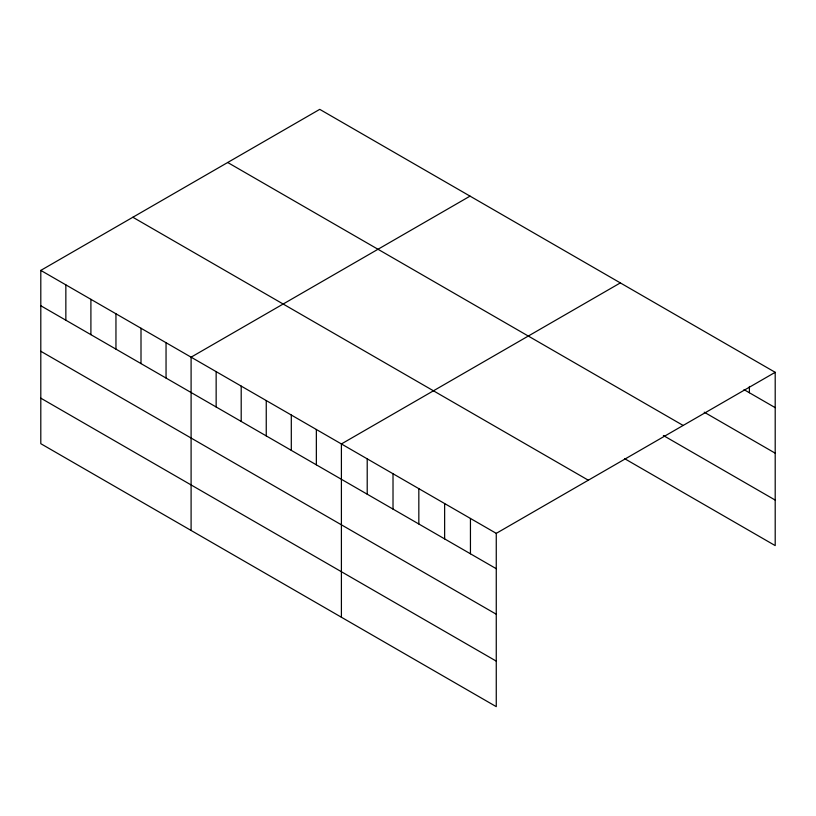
<?xml version="1.0" encoding="UTF-8"?>
<svg xmlns="http://www.w3.org/2000/svg" width="816" height="816" viewBox="0 0 816 816"><rect width="100%" height="100%" fill="white"/><g stroke="black" fill="none" stroke-linecap="round" stroke-linejoin="round"><path stroke-width="1.22" d="M775.2 372.31L496.261 533.358L496.261 706.646L40.8 443.69L40.8 270.402L319.739 109.354L775.2 372.31L775.2 545.598L624.648 458.684M470.047 196.126L191.097 357.173L191.097 530.471M620.344 282.907L341.404 443.945L341.404 617.243M744.019 389.64L775.2 407.653M704.228 412.192L775.2 453.176M227.695 162.496L683.145 425.452M663.357 435.509L775.2 500.075M132.855 217.25L588.305 480.206M40.8 270.402L496.261 533.358M40.8 305.745L496.261 568.701M40.8 351.268L496.261 614.224M40.8 398.167L496.261 661.123M749.394 386.437L749.394 392.751M470.444 518.456L470.444 553.799M444.638 503.554L444.638 538.897M418.832 488.651L418.832 523.994M393.016 473.749L393.016 509.092M367.21 458.847L367.21 494.19M316.353 429.491L316.353 464.824M291.302 415.028L291.302 450.371M266.251 400.564L266.251 435.907M241.199 386.101L241.199 421.444M216.148 371.637L216.148 406.98M166.046 342.71L166.046 378.053M141.005 328.246L141.005 363.589M115.954 313.783L115.954 349.126M90.902 299.329L90.902 334.662M65.851 284.866L65.851 320.198"/></g></svg>
